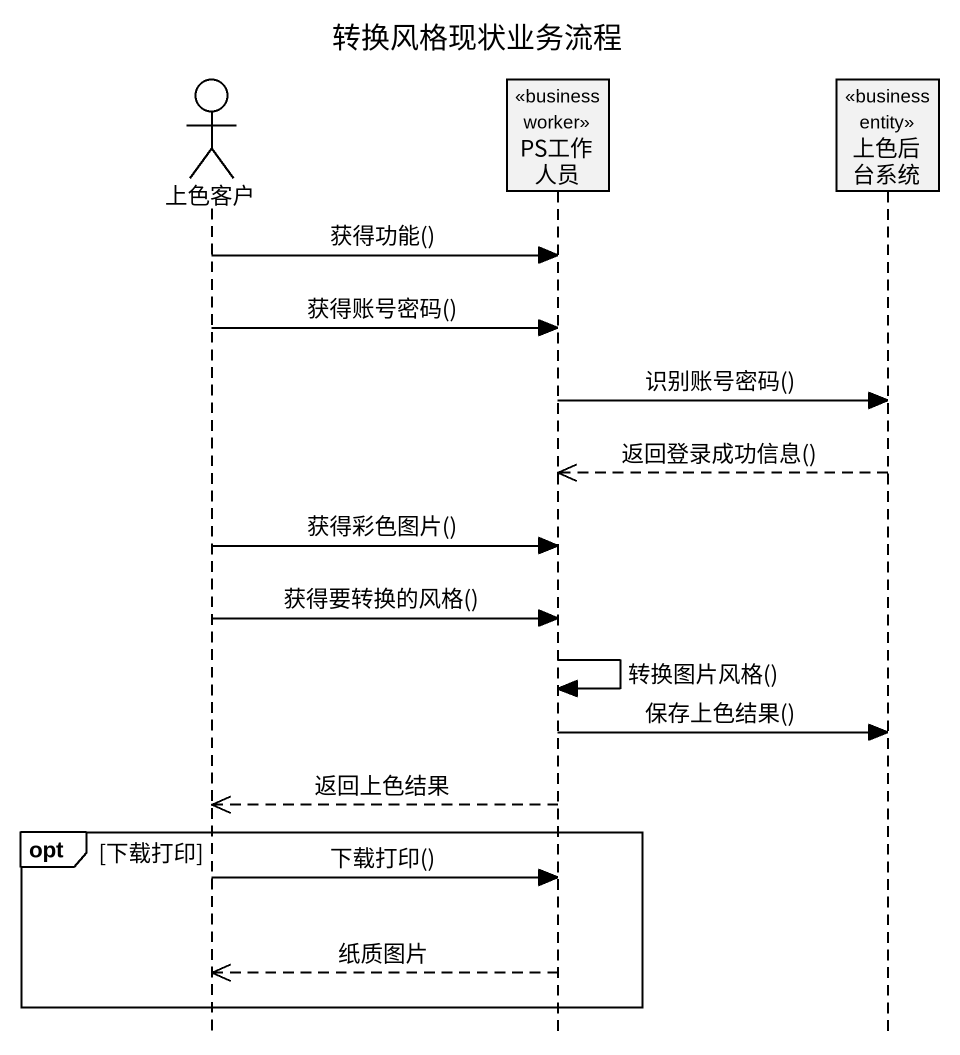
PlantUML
@startuml
title 转换风格现状业务流程
hide footbox
actor 上色客户
participant PS工作人员 <<business worker>>
participant 上色后台系统 <<business entity>>

上色客户 -> PS工作人员 : 获得功能()
上色客户 -> PS工作人员 : 获得账号密码()
PS工作人员 -> 上色后台系统 : 识别账号密码()
上色后台系统 -->> PS工作人员 : 返回登录成功信息()
上色客户 -> PS工作人员 : 获得彩色图片()
上色客户 -> PS工作人员 : 获得要转换的风格()
PS工作人员 -> PS工作人员 : 转换图片风格()
PS工作人员 -> 上色后台系统 : 保存上色结果()
PS工作人员 -->> 上色客户 : 返回上色结果
opt 下载打印
  上色客户 -> PS工作人员 : 下载打印()
  PS工作人员 -->> 上色客户 : 纸质图片
end
@enduml
